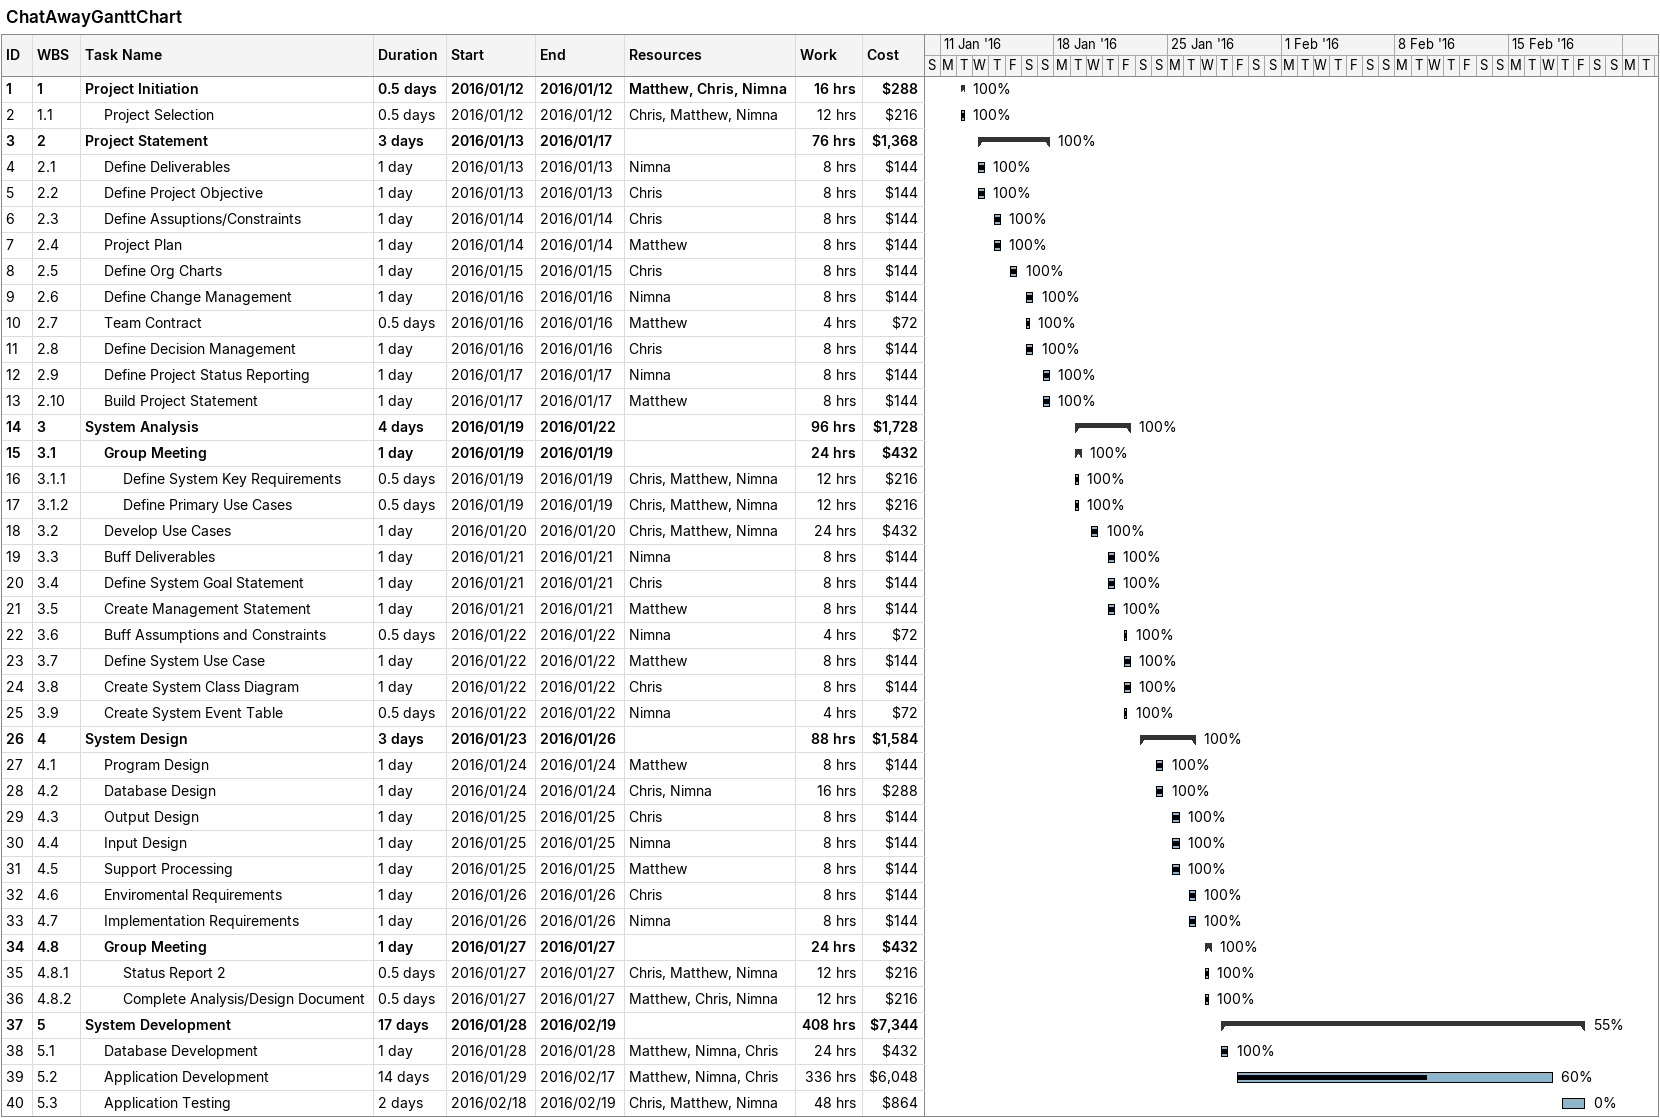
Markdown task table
ChatAwayGanttChart

| ID | WBS | Task | Duration | Start | Finish | Resources | % complete | Work (h) | Cost ($) |
|---|---|---|---|---|---|---|---|---|---|
| 1 | 1 | **Project Initiation** | 0.5d | 2016-01-12 | 2016-01-12 | Matthew, Chris, Nimna | 100 | 16 | 288 |
| 2 | 1.1 | Project Selection | 0.5d | 2016-01-12 | 2016-01-12 | Chris, Matthew, Nimna | 100 | 12 | 216 |
| 3 | 2 | **Project Statement** | 3d | 2016-01-13 | 2016-01-17 |  | 100 | 76 | 1368 |
| 4 | 2.1 | Define Deliverables | 1d | 2016-01-13 | 2016-01-13 | Nimna | 100 | 8 | 144 |
| 5 | 2.2 | Define Project Objective | 1d | 2016-01-13 | 2016-01-13 | Chris | 100 | 8 | 144 |
| 6 | 2.3 | Define Assuptions/Constraints | 1d | 2016-01-14 | 2016-01-14 | Chris | 100 | 8 | 144 |
| 7 | 2.4 | Project Plan | 1d | 2016-01-14 | 2016-01-14 | Matthew | 100 | 8 | 144 |
| 8 | 2.5 | Define Org Charts | 1d | 2016-01-15 | 2016-01-15 | Chris | 100 | 8 | 144 |
| 9 | 2.6 | Define Change Management | 1d | 2016-01-16 | 2016-01-16 | Nimna | 100 | 8 | 144 |
| 10 | 2.7 | Team Contract | 0.5d | 2016-01-16 | 2016-01-16 | Matthew | 100 | 4 | 72 |
| 11 | 2.8 | Define Decision Management | 1d | 2016-01-16 | 2016-01-16 | Chris | 100 | 8 | 144 |
| 12 | 2.9 | Define Project Status Reporting | 1d | 2016-01-17 | 2016-01-17 | Nimna | 100 | 8 | 144 |
| 13 | 2.10 | Build Project Statement | 1d | 2016-01-17 | 2016-01-17 | Matthew | 100 | 8 | 144 |
| 14 | 3 | **System Analysis** | 4d | 2016-01-19 | 2016-01-22 |  | 100 | 96 | 1728 |
| 15 | 3.1 | **Group Meeting** | 1d | 2016-01-19 | 2016-01-19 |  | 100 | 24 | 432 |
| 16 | 3.1.1 | Define System Key Requirements | 0.5d | 2016-01-19 | 2016-01-19 | Chris, Matthew, Nimna | 100 | 12 | 216 |
| 17 | 3.1.2 | Define Primary Use Cases | 0.5d | 2016-01-19 | 2016-01-19 | Chris, Matthew, Nimna | 100 | 12 | 216 |
| 18 | 3.2 | Develop Use Cases | 1d | 2016-01-20 | 2016-01-20 | Chris, Matthew, Nimna | 100 | 24 | 432 |
| 19 | 3.3 | Buff Deliverables | 1d | 2016-01-21 | 2016-01-21 | Nimna | 100 | 8 | 144 |
| 20 | 3.4 | Define System Goal Statement | 1d | 2016-01-21 | 2016-01-21 | Chris | 100 | 8 | 144 |
| 21 | 3.5 | Create Management Statement | 1d | 2016-01-21 | 2016-01-21 | Matthew | 100 | 8 | 144 |
| 22 | 3.6 | Buff Assumptions and Constraints | 0.5d | 2016-01-22 | 2016-01-22 | Nimna | 100 | 4 | 72 |
| 23 | 3.7 | Define System Use Case | 1d | 2016-01-22 | 2016-01-22 | Matthew | 100 | 8 | 144 |
| 24 | 3.8 | Create System Class Diagram | 1d | 2016-01-22 | 2016-01-22 | Chris | 100 | 8 | 144 |
| 25 | 3.9 | Create System Event Table | 0.5d | 2016-01-22 | 2016-01-22 | Nimna | 100 | 4 | 72 |
| 26 | 4 | **System Design** | 3d | 2016-01-23 | 2016-01-26 |  | 100 | 88 | 1584 |
| 27 | 4.1 | Program Design | 1d | 2016-01-24 | 2016-01-24 | Matthew | 100 | 8 | 144 |
| 28 | 4.2 | Database Design | 1d | 2016-01-24 | 2016-01-24 | Chris, Nimna | 100 | 16 | 288 |
| 29 | 4.3 | Output Design | 1d | 2016-01-25 | 2016-01-25 | Chris | 100 | 8 | 144 |
| 30 | 4.4 | Input Design | 1d | 2016-01-25 | 2016-01-25 | Nimna | 100 | 8 | 144 |
| 31 | 4.5 | Support Processing | 1d | 2016-01-25 | 2016-01-25 | Matthew | 100 | 8 | 144 |
| 32 | 4.6 | Enviromental Requirements | 1d | 2016-01-26 | 2016-01-26 | Chris | 100 | 8 | 144 |
| 33 | 4.7 | Implementation Requirements | 1d | 2016-01-26 | 2016-01-26 | Nimna | 100 | 8 | 144 |
| 34 | 4.8 | **Group Meeting** | 1d | 2016-01-27 | 2016-01-27 |  | 100 | 24 | 432 |
| 35 | 4.8.1 | Status Report 2 | 0.5d | 2016-01-27 | 2016-01-27 | Chris, Matthew, Nimna | 100 | 12 | 216 |
| 36 | 4.8.2 | Complete Analysis/Design Document | 0.5d | 2016-01-27 | 2016-01-27 | Matthew, Chris, Nimna | 100 | 12 | 216 |
| 37 | 5 | **System Development** | 17d | 2016-01-28 | 2016-02-19 |  | 55 | 408 | 7344 |
| 38 | 5.1 | Database Development | 1d | 2016-01-28 | 2016-01-28 | Matthew, Nimna, Chris | 100 | 24 | 432 |
| 39 | 5.2 | Application Development | 14d | 2016-01-29 | 2016-02-17 | Matthew, Nimna, Chris | 60 | 336 | 6048 |
| 40 | 5.3 | Application Testing | 2d | 2016-02-18 | 2016-02-19 | Chris, Matthew, Nimna | 0 | 48 | 864 |
